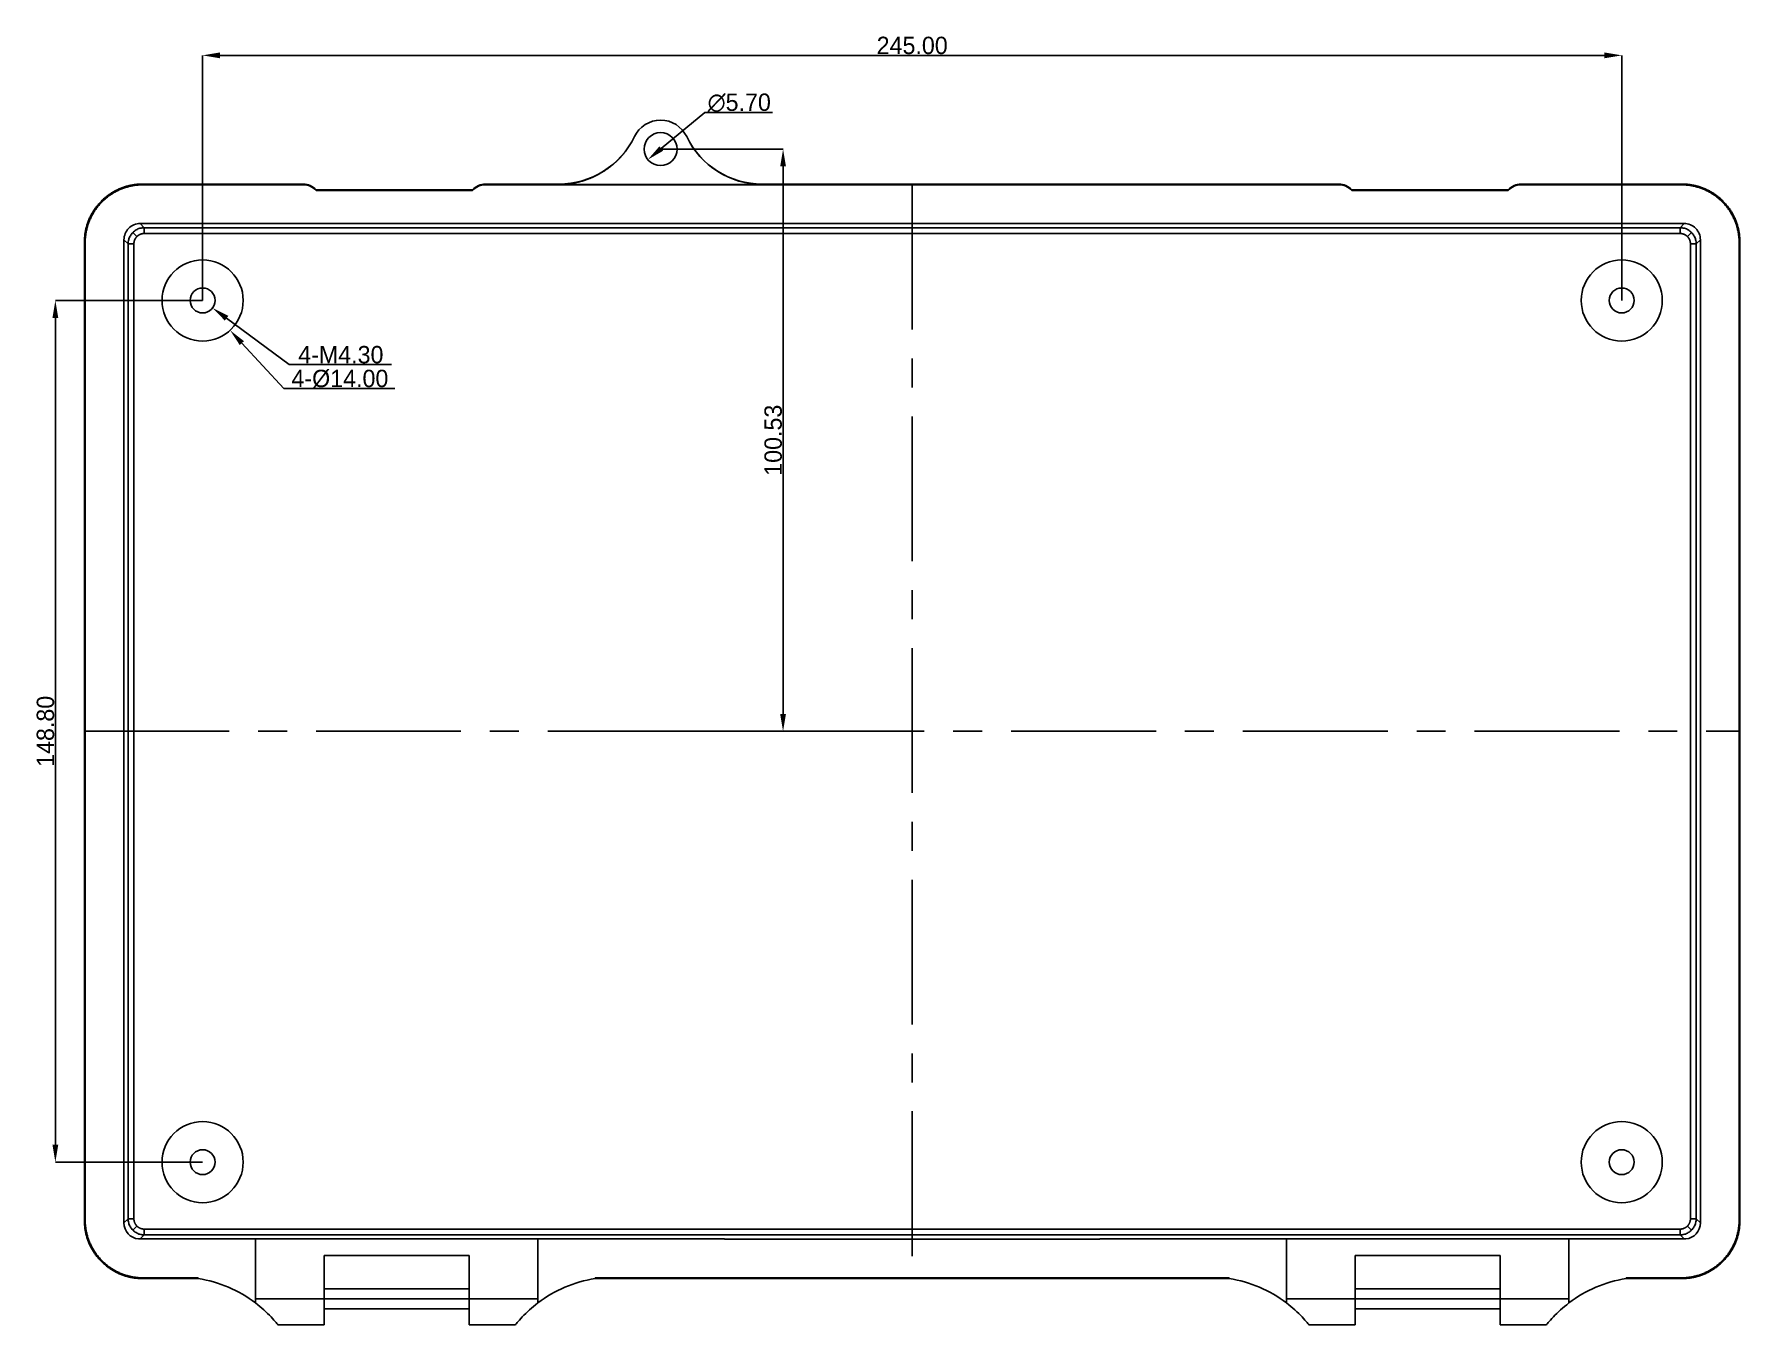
# Model space of a CAD drawing. Header units: inches. Extents: x 231 to 1236, y 43 to 508.
# Drawn here: x 237.1 to 531.6, y 49.1 to 272 of the extents above; entities that cross this region are included whole.
import ezdxf

# ---------------------------------------------------------------- set-up
doc = ezdxf.new("R2010")
doc.units = ezdxf.units.IN
doc.header["$MEASUREMENT"] = 0
doc.linetypes.add('CENTER', pattern=[2, 1.25, -0.25, 0.25, -0.25])
for name, color, linetype in [('1', 7, 'Continuous'), ('图层1', 10, 'CENTER'), ('尺寸线', 80, 'Continuous')]:
    doc.layers.add(name, color=color, linetype=linetype)
doc.dimstyles.get("Standard").update_dxf_attribs({"dimtxt": 3, "dimasz": 3, "dimexe": 0, "dimexo": 0, "dimgap": 0.2, "dimtad": 1, "dimtoh": 1, "dimzin": 0, "dimdsep": 46, "dimtxsty": 'Standard', "dimcen": 0, "dimadec": 0, "dimazin": 0, "dimtfac": 1, "dimtofl": 0, "dimtmove": 0, "dimatfit": 3, "dimfxl": 1, "dimtolj": 1, "dimtzin": 0, "dimarcsym": 2})

# ---------------------------------------------------------------- blocks, each defined once
blk = doc.blocks.new('*D26')
at = {"layer": 'Defpoints', "color": 0}
for p in [(511.21, 268.37), (266.21, 226.04), (511.21, 226.04)]:
    blk.add_point(p, dxfattribs=at)
at = {"layer": '尺寸线', "color": 0, "lineweight": -2}
for p, q in [((266.21, 226.04), (266.21, 268.37)), ((269.21, 268.37), (508.21, 268.37)), ((511.21, 226.04), (511.21, 268.37))]:
    blk.add_line(p, q, dxfattribs=at)
at = {"layer": '尺寸线', "color": 0}
for points in [[(269.21, 268.87), (269.21, 267.87), (266.21, 268.37)], [(508.21, 268.87), (508.21, 267.87), (511.21, 268.37)]]:
    blk.add_solid(points, dxfattribs=at)
at = {"layer": '尺寸线', "color": 0, "insert": (388.71, 270.07), "char_height": 3, "attachment_point": 5}
blk.add_mtext('\\A1;245.00', dxfattribs=at)
blk = doc.blocks.new('*D27')
at = {"layer": 'Defpoints', "color": 0}
for p in [(266.21, 226.04), (240.78, 77.24), (266.21, 77.24)]:
    blk.add_point(p, dxfattribs=at)
at = {"layer": '尺寸线', "color": 0, "lineweight": -2}
for p, q in [((266.21, 226.04), (240.78, 226.04)), ((240.78, 223.04), (240.78, 80.24)), ((266.21, 77.24), (240.78, 77.24))]:
    blk.add_line(p, q, dxfattribs=at)
at = {"layer": '尺寸线', "color": 0}
for points in [[(240.28, 223.04), (241.28, 223.04), (240.78, 226.04)], [(240.28, 80.24), (241.28, 80.24), (240.78, 77.24)]]:
    blk.add_solid(points, dxfattribs=at)
at = {"layer": '尺寸线', "color": 0, "insert": (239.08, 151.64), "char_height": 3, "attachment_point": 5, "rotation": 90}
blk.add_mtext('\\A1;148.80', dxfattribs=at)
blk = doc.blocks.new('*D54')
at = {"layer": 'Defpoints', "color": 0}
for p in [(264.48, 227.33), (267.93, 224.76)]:
    blk.add_point(p, dxfattribs=at)
at = {"layer": '尺寸线', "color": 0, "lineweight": -2}
for p, q in [((281.12, 214.97), (270.34, 222.98)), ((298.82, 214.97), (281.12, 214.97))]:
    blk.add_line(p, q, dxfattribs=at)
at = {"layer": '尺寸线', "color": 0}
blk.add_solid([(270.64, 223.38), (270.04, 222.57), (267.93, 224.76)], dxfattribs=at)
at = {"layer": '尺寸线', "color": 0, "insert": (290.07, 216.67), "char_height": 3, "attachment_point": 5}
blk.add_mtext('\\A1;4-M4.30', dxfattribs=at)
blk = doc.blocks.new('*D55')
at = {"layer": 'Defpoints', "color": 0}
for p in [(261.47, 231.2), (270.95, 220.89)]:
    blk.add_point(p, dxfattribs=at)
at = {"layer": '尺寸线', "color": 0, "lineweight": -2}
for p, q in [((280.21, 210.82), (272.98, 218.69)), ((299.41, 210.82), (280.21, 210.82))]:
    blk.add_line(p, q, dxfattribs=at)
at = {"layer": '尺寸线', "color": 0}
blk.add_solid([(273.34, 219.02), (272.61, 218.35), (270.95, 220.89)], dxfattribs=at)
at = {"layer": '尺寸线', "color": 0, "insert": (289.91, 212.52), "char_height": 3, "attachment_point": 5}
blk.add_mtext('\\A1;4-%%c14.00', dxfattribs=at)
blk = doc.blocks.new('*D56')
at = {"layer": 'Defpoints', "color": 0}
for p in [(347.47, 253.99), (343.07, 250.36)]:
    blk.add_point(p, dxfattribs=at)
at = {"layer": '尺寸线', "color": 0, "lineweight": -2}
for p, q in [((352.9, 258.48), (345.39, 252.27)), ((364.6, 258.48), (352.9, 258.48))]:
    blk.add_line(p, q, dxfattribs=at)
at = {"layer": '尺寸线', "color": 0}
blk.add_solid([(345.07, 252.66), (345.71, 251.89), (343.07, 250.36)], dxfattribs=at)
at = {"layer": '尺寸线', "color": 0, "insert": (358.85, 260.18), "char_height": 3, "attachment_point": 5}
blk.add_mtext('\\A1;∅5.70', dxfattribs=at)
blk = doc.blocks.new('*D61')
at = {"layer": 'Defpoints', "color": 0}
for p in [(345.27, 252.18), (345.27, 151.64), (366.42, 151.64)]:
    blk.add_point(p, dxfattribs=at)
at = {"layer": '尺寸线', "color": 0, "lineweight": -2}
for p, q in [((345.27, 252.18), (366.42, 252.18)), ((366.42, 249.18), (366.42, 154.64)), ((345.27, 151.64), (366.42, 151.64))]:
    blk.add_line(p, q, dxfattribs=at)
at = {"layer": '尺寸线', "color": 0}
for points in [[(365.92, 249.18), (366.92, 249.18), (366.42, 252.18)], [(365.92, 154.64), (366.92, 154.64), (366.42, 151.64)]]:
    blk.add_solid(points, dxfattribs=at)
at = {"layer": '尺寸线', "color": 0, "insert": (364.72, 201.91), "char_height": 3, "attachment_point": 5, "rotation": 90}
blk.add_mtext('\\A1;100.53', dxfattribs=at)

msp = doc.modelspace()

# ---------------------------------------------------------------- linework, layer by layer
at = {"layer": '1', "color": 0}
for p, q in [((255.804, 246.144), (255.927, 246.022)), ((255.804, 246.144), (283.57, 246.144)), ((283.57, 246.022), (255.927, 246.022)), ((283.57, 246.022), (283.57, 246.144)), ((285.806, 245.144), (285.806, 245.022)), ((312.806, 245.144), (285.806, 245.144)), ((285.806, 245.022), (312.806, 245.022)), ((312.806, 245.022), (312.806, 245.144)), ((315.042, 246.144), (315.042, 246.022)), ((315.042, 246.144), (327.703, 246.144)), ((462.37, 246.022), (315.042, 246.022)), ((327.675, 246.086), (362.867, 246.086)), ((362.839, 246.144), (462.37, 246.144)), ((462.37, 246.022), (462.37, 246.144)), ((464.606, 245.144), (464.606, 245.022)), ((491.606, 245.144), (464.606, 245.144)), ((464.606, 245.022), (491.606, 245.022)), ((491.606, 245.022), (491.606, 245.144)), ((493.842, 246.144), (493.842, 246.022)), ((493.842, 246.144), (521.607, 246.144)), ((521.485, 246.022), (493.842, 246.022)), ((521.485, 246.022), (521.607, 246.144)), ((255.428, 239.322), (256.142, 238.608)), ((521.984, 239.322), (255.428, 239.322)), ((256.142, 238.608), (521.27, 238.608)), ((256.142, 238.608), (256.142, 237.608)), ((521.27, 238.608), (521.984, 239.322)), ((521.27, 238.608), (521.27, 237.608)), ((245.928, 236.024), (245.806, 236.146)), ((245.806, 67.143), (245.806, 236.146)), ((245.928, 236.024), (245.928, 67.265)), ((253.342, 235.808), (252.628, 236.522)), ((252.628, 236.522), (252.628, 66.767)), ((253.342, 67.481), (253.342, 235.808)), ((254.342, 235.808), (253.342, 235.808)), ((254.162, 237.788), (254.87, 237.081)), ((254.342, 235.808), (254.342, 67.481)), ((521.27, 237.608), (256.142, 237.608)), ((523.249, 237.788), (522.542, 237.081)), ((523.069, 67.481), (523.069, 235.808)), ((524.069, 235.808), (523.069, 235.808)), ((524.784, 236.522), (524.069, 235.808)), ((524.069, 235.808), (524.069, 67.481)), ((524.784, 66.767), (524.784, 236.522)), ((531.606, 236.146), (531.484, 236.024)), ((531.484, 67.265), (531.484, 236.024)), ((531.606, 236.146), (531.606, 67.143)), ((245.806, 67.143), (245.928, 67.265)), ((252.628, 66.767), (253.342, 67.481)), ((254.342, 67.481), (253.342, 67.481)), ((254.162, 65.501), (254.87, 66.208)), ((256.142, 65.681), (521.27, 65.681)), ((256.142, 65.681), (256.142, 64.681)), ((521.27, 65.681), (521.27, 64.681)), ((523.249, 65.501), (522.542, 66.208)), ((524.069, 67.481), (523.069, 67.481)), ((524.069, 67.481), (524.784, 66.767)), ((531.484, 67.265), (531.606, 67.143)), ((256.142, 64.681), (255.442, 63.981)), ((255.442, 63.981), (275.332, 63.981)), ((521.27, 64.681), (256.142, 64.681)), ((275.332, 63.981), (324.08, 63.981)), ((275.332, 53.644), (275.332, 63.981)), ((356.322, 63.981), (324.08, 63.981)), ((324.08, 63.981), (324.08, 53.644)), ((356.322, 63.981), (356.322, 63.967)), ((356.322, 63.967), (421.09, 63.967)), ((453.332, 63.981), (421.09, 63.981)), ((421.09, 63.967), (421.09, 63.981)), ((502.08, 63.981), (453.332, 63.981)), ((453.332, 53.644), (453.332, 63.981)), ((521.97, 63.981), (502.08, 63.981)), ((502.08, 63.981), (502.08, 53.644)), ((521.97, 63.981), (521.27, 64.681)), ((312.206, 61.11), (287.206, 61.11)), ((287.206, 61.11), (287.206, 53.644)), ((312.206, 53.644), (312.206, 61.11)), ((465.206, 61.11), (490.206, 61.11)), ((465.206, 53.644), (465.206, 61.11)), ((490.206, 61.11), (490.206, 53.644)), ((255.927, 57.267), (255.804, 57.144)), ((265.456, 57.144), (255.804, 57.144)), ((255.927, 57.267), (265.456, 57.267)), ((265.456, 57.144), (265.456, 57.267)), ((333.956, 57.267), (443.456, 57.267)), ((333.956, 57.267), (333.956, 57.144)), ((443.456, 57.144), (333.956, 57.144)), ((443.456, 57.144), (443.456, 57.267)), ((511.956, 57.267), (521.485, 57.267)), ((511.956, 57.267), (511.956, 57.144)), ((521.607, 57.144), (511.956, 57.144)), ((521.607, 57.144), (521.485, 57.267)), ((275.332, 53.644), (287.206, 53.644)), ((275.332, 52.927), (275.332, 53.644)), ((312.206, 55.394), (287.206, 55.394)), ((287.206, 53.644), (287.206, 49.144)), ((312.206, 53.644), (287.206, 53.644)), ((312.206, 49.144), (312.206, 53.644)), ((312.206, 53.644), (324.08, 53.644)), ((324.08, 53.644), (324.08, 52.927)), ((453.332, 53.644), (465.206, 53.644)), ((453.332, 52.927), (453.332, 53.644)), ((490.206, 55.394), (465.206, 55.394)), ((465.206, 53.644), (490.206, 53.644)), ((465.206, 53.644), (465.206, 49.144)), ((490.206, 49.144), (490.206, 53.644)), ((490.206, 53.644), (502.08, 53.644)), ((502.08, 53.644), (502.08, 52.927)), ((287.206, 51.894), (312.206, 51.894)), ((465.206, 51.894), (490.206, 51.894)), ((279.206, 49.144), (287.206, 49.144)), ((312.206, 49.144), (320.206, 49.144)), ((457.206, 49.144), (465.206, 49.144)), ((490.206, 49.144), (498.206, 49.144))]:
    msp.add_line(p, q, dxfattribs=at)
for centre, radius, start, end in [((345.271, 252.179), 5, 90, 154.45374), ((345.271, 252.179), 5, 25.54626, 90), ((283.57, 243.022), 3, 41.80456, 89.99925), ((315.042, 243.022), 3, 90, 138.19468), ((462.37, 243.022), 3, 41.80456, 89.99925), ((493.842, 243.022), 3, 90, 138.19468), ((266.206, 226.044), 7, 0, 180), ((511.206, 226.044), 7, 0, 180), ((266.206, 226.044), 2.15, 0, 180), ((511.206, 226.044), 2.15, 0, 180), ((266.206, 226.044), 7, 180, 0), ((266.206, 226.044), 2.15, 180, 0), ((511.206, 226.044), 7, 180, 0), ((511.206, 226.044), 2.15, 180, 0), ((266.206, 77.244), 7, 0, 180), ((511.206, 77.244), 7, 0, 180), ((266.206, 77.244), 7, 180, 0), ((266.206, 77.244), 2.15, 0, 180), ((266.206, 77.244), 2.15, 180, 0), ((511.206, 77.244), 7, 180, 0), ((511.206, 77.244), 2.15, 0, 180), ((511.206, 77.244), 2.15, 180, 0)]:
    msp.add_arc(centre, radius, start, end, dxfattribs=at)
at = {"layer": '1', "color": 0, "extrusion": (0, 0, -1)}
for centre, radius, start, end in [((-345.271, 252.179), 2.85, 0, 180), ((-345.271, 252.179), 2.85, 180, 0), ((-283.57, 243.145), 3, 90, 138.19468), ((-315.042, 243.145), 3, 41.80456, 89.99925), ((-462.37, 243.145), 3, 90, 138.19468), ((-493.842, 243.145), 3, 41.80456, 89.99925), ((-255.428, 236.522), 2.8, 0, 90.00114), ((-521.984, 236.522), 2.8, 90, 180.00114), ((-255.428, 66.767), 2.8, 275.72395, 0.00062), ((-521.984, 66.767), 2.8, 180, 264.27667), ((-262.016, 35.415), 22, 98.99657, 127.2494), ((-337.396, 35.415), 22, 52.7506, 81.00343), ((-440.016, 35.415), 22, 98.99657, 127.2494), ((-515.396, 35.415), 22, 52.7506, 81.00343)]:
    msp.add_arc(centre, radius, start, end, dxfattribs=at)
at = {"layer": '1', "color": 0}
for centre, major_axis, ratio, start_param, end_param in [((327.705, 260.647), (6.294, 13.066), 0.999812, 3.5904206, 4.7121267), ((362.837, 260.646), (6.254, -13.085), 0.999814, 4.7156707, 5.8373786)]:
    msp.add_ellipse(centre, major_axis=major_axis, ratio=ratio, start_param=start_param, end_param=end_param, dxfattribs=at)
at = {"layer": '1', "color": 0, "extrusion": (0, 0, -1)}
msp.add_ellipse((362.865, 260.588), major_axis=(6.254, -13.085), ratio=0.999814, start_param=0.4457965, end_param=1.5708092, dxfattribs=at)
at = {"layer": '1', "color": 0}
for points, degree, knots in [([(340.76, 254.336), (340.319, 253.414), (339.754, 252.563), (339.189, 251.713), (338.51, 250.949), (337.831, 250.187), (337.052, 249.526), (336.273, 248.866), (335.409, 248.321), (334.545, 247.776), (333.613, 247.358), (332.682, 246.94), (331.7, 246.656), (330.719, 246.373), (329.708, 246.229), (328.697, 246.086), (327.675, 246.086)], 2, [0, 0, 0, 0.125, 0.125, 0.25, 0.25, 0.375, 0.375, 0.5, 0.5, 0.625, 0.625, 0.75, 0.75, 0.875, 0.875, 1, 1, 1]), ([(254.162, 237.788), (254.341, 237.941), (254.705, 238.254), (255.393, 238.547), (255.89, 238.588), (256.142, 238.608)], 3, [0, 0, 0, 0, 0.3212277, 0.6545634, 1, 1, 1, 1]), ([(521.27, 238.608), (521.522, 238.588), (522.019, 238.547), (522.707, 238.254), (523.071, 237.941), (523.249, 237.788)], 3, [0, 0, 0, 0, 0.3454366, 0.6787723, 1, 1, 1, 1]), ([(253.342, 235.808), (253.363, 236.061), (253.403, 236.557), (253.696, 237.245), (254.009, 237.609), (254.162, 237.788)], 3, [0, 0, 0, 0, 0.3454327, 0.6787683, 1, 1, 1, 1]), ([(254.87, 237.081), (254.745, 236.956), (254.648, 236.811), (254.548, 236.663), (254.479, 236.497), (254.411, 236.332), (254.376, 236.156), (254.342, 235.984), (254.342, 235.808)], 2, [0, 0, 0, 0.25, 0.25, 0.5, 0.5, 0.75, 0.75, 1, 1, 1]), ([(256.142, 237.608), (255.966, 237.608), (255.794, 237.574), (255.619, 237.54), (255.453, 237.471), (255.289, 237.403), (255.139, 237.303), (254.994, 237.205), (254.87, 237.081)], 2, [0, 0, 0, 0.25, 0.25, 0.5, 0.5, 0.75, 0.75, 1, 1, 1]), ([(522.542, 237.081), (522.418, 237.205), (522.272, 237.303), (522.124, 237.402), (521.958, 237.471), (521.793, 237.539), (521.617, 237.574), (521.446, 237.608), (521.27, 237.608)], 2, [0, 0, 0, 0.25, 0.25, 0.5, 0.5, 0.75, 0.75, 1, 1, 1]), ([(523.069, 235.808), (523.069, 235.984), (523.036, 236.156), (523.001, 236.331), (522.932, 236.497), (522.864, 236.662), (522.764, 236.811), (522.667, 236.956), (522.542, 237.081)], 2, [0, 0, 0, 0.25, 0.25, 0.5, 0.5, 0.75, 0.75, 1, 1, 1]), ([(523.249, 237.788), (523.403, 237.609), (523.716, 237.245), (524.009, 236.557), (524.049, 236.061), (524.069, 235.808)], 3, [0, 0, 0, 0, 0.3212278, 0.6545634, 1, 1, 1, 1]), ([(254.162, 65.501), (254.009, 65.68), (253.696, 66.044), (253.403, 66.731), (253.363, 67.228), (253.342, 67.481)], 3, [0, 0, 0, 0, 0.3212277, 0.6545634, 1, 1, 1, 1]), ([(256.142, 64.681), (255.89, 64.701), (255.393, 64.742), (254.705, 65.035), (254.341, 65.347), (254.162, 65.501)], 3, [0, 0, 0, 0, 0.3454367, 0.6787723, 1, 1, 1, 1]), ([(254.342, 67.481), (254.342, 67.305), (254.376, 67.133), (254.411, 66.958), (254.479, 66.792), (254.548, 66.627), (254.648, 66.478), (254.745, 66.333), (254.87, 66.208)], 2, [0, 0, 0, 0.25, 0.25, 0.5, 0.5, 0.75, 0.75, 1, 1, 1]), ([(254.87, 66.208), (254.994, 66.084), (255.139, 65.986), (255.288, 65.887), (255.453, 65.818), (255.618, 65.75), (255.794, 65.715), (255.966, 65.681), (256.142, 65.681)], 2, [0, 0, 0, 0.25, 0.25, 0.5, 0.5, 0.75, 0.75, 1, 1, 1]), ([(521.27, 65.681), (521.445, 65.681), (521.617, 65.715), (521.792, 65.749), (521.958, 65.818), (522.123, 65.886), (522.272, 65.986), (522.418, 66.083), (522.542, 66.208)], 2, [0, 0, 0, 0.25, 0.25, 0.5, 0.5, 0.75, 0.75, 1, 1, 1]), ([(523.249, 65.501), (523.071, 65.347), (522.707, 65.035), (522.019, 64.742), (521.522, 64.701), (521.27, 64.681)], 3, [0, 0, 0, 0, 0.3212278, 0.6545634, 1, 1, 1, 1]), ([(522.542, 66.208), (522.667, 66.332), (522.764, 66.478), (522.864, 66.626), (522.932, 66.792), (523.001, 66.957), (523.036, 67.133), (523.069, 67.304), (523.069, 67.481)], 2, [0, 0, 0, 0.25, 0.25, 0.5, 0.5, 0.75, 0.75, 1, 1, 1]), ([(524.069, 67.481), (524.049, 67.228), (524.009, 66.731), (523.716, 66.044), (523.403, 65.68), (523.249, 65.501)], 3, [0, 0, 0, 0, 0.3454366, 0.6787723, 1, 1, 1, 1]), ([(279.207, 49.143), (279.205, 49.146), (278.741, 49.747), (277.288, 51.286), (276.353, 52.15), (275.332, 52.927)], 3, [0, 0, 0, 0, 0.5, 0.5, 1, 1, 1, 1]), ([(324.08, 52.927), (323.058, 52.15), (322.122, 51.284), (320.68, 49.757), (320.203, 49.141), (320.207, 49.146)], 3, [0, 0, 0, 0, 0.5, 0.5, 1, 1, 1, 1]), ([(457.207, 49.143), (457.205, 49.146), (456.741, 49.747), (455.288, 51.286), (454.353, 52.15), (453.332, 52.927)], 3, [0, 0, 0, 0, 0.5, 0.5, 1, 1, 1, 1]), ([(502.08, 52.927), (501.058, 52.15), (500.122, 51.284), (498.68, 49.757), (498.203, 49.141), (498.207, 49.146)], 3, [0, 0, 0, 0, 0.5, 0.5, 1, 1, 1, 1])]:
    msp.add_open_spline(points, degree=degree, knots=knots, dxfattribs=at)
for points, weights in [([(255.804, 246.144), (249.947, 246.144), (245.806, 242.003), (245.806, 236.146)], [1, 0.804809640383, 0.804809640383, 1]), ([(255.927, 246.022), (250.069, 246.022), (245.928, 241.881), (245.928, 236.024)], [1, 0.804809640383, 0.804809640383, 1]), ([(531.484, 236.024), (531.484, 241.881), (527.343, 246.022), (521.485, 246.022)], [1, 0.804809640383, 0.804809640383, 1]), ([(531.606, 236.146), (531.606, 242.003), (527.465, 246.144), (521.607, 246.144)], [1, 0.804809640383, 0.804809640383, 1]), ([(245.806, 67.143), (245.806, 61.286), (249.947, 57.144), (255.804, 57.144)], [1, 0.804809640383, 0.804809640383, 1]), ([(245.928, 67.265), (245.928, 61.408), (250.069, 57.267), (255.927, 57.267)], [1, 0.804809640383, 0.804809640383, 1]), ([(521.485, 57.267), (527.343, 57.267), (531.484, 61.408), (531.484, 67.265)], [1, 0.804809640383, 0.804809640383, 1]), ([(521.607, 57.144), (527.465, 57.144), (531.606, 61.286), (531.606, 67.143)], [1, 0.804809640383, 0.804809640383, 1]), ([(255.442, 63.981), (255.349, 63.981), (255.251, 63.981), (255.149, 63.981)], [1, 0.999168378888, 0.999168378888, 1]), ([(522.263, 63.981), (522.161, 63.981), (522.063, 63.981), (521.97, 63.981)], [1, 0.999168378888, 0.999168378888, 1])]:
    msp.add_rational_spline(points, weights, degree=3, dxfattribs=at)
for points in [[(327.675, 246.086), (327.703, 246.144)], [(362.839, 246.144), (362.867, 246.086)]]:
    msp.add_open_spline(points, degree=1, dxfattribs=at)
at = {"layer": '图层1', "ltscale": 20}
for p, q in [((388.706, 246.022), (388.706, 57.267)), ((245.806, 151.644), (531.606, 151.644))]:
    msp.add_line(p, q, dxfattribs=at)

# ---------------------------------------------------------------- dimensions: what is measured, and where the dimension line sits
at = {"layer": '尺寸线'}
dim = msp.add_linear_dim(base=(511.206, 268.372), p1=(266.206, 226.044), p2=(511.206, 226.044), dimstyle='Standard', dxfattribs=at)
dim.commit()
dim.dimension.update_dxf_attribs({"geometry": '*D26', "text_midpoint": (388.706, 270.072)})
for p1, p2, override, picture, middle in [((347.468, 253.995), (343.074, 250.364), {"dimtmove": 1}, '*D56', (352.896, 258.479)), ((261.466, 231.196), (270.945, 220.893), {"dimpost": '4-%%c<>'}, '*D55', (289.913, 210.819)), ((264.479, 227.326), (267.932, 224.763), {"dimpost": '4-M<>'}, '*D54', (290.072, 214.973))]:
    dim = msp.add_diameter_dim_2p(p1=p1, p2=p2, dimstyle='Standard', override=override, dxfattribs=at)
    dim.commit()
    dim.dimension.update_dxf_attribs({"geometry": picture, "text_midpoint": middle, "dimtype": 163})
dim = msp.add_linear_dim(base=(366.4185, 151.6444), p1=(345.271, 252.1793), p2=(345.271, 151.6444), angle=90, dimstyle='Standard', dxfattribs=at)
dim.commit()
dim.dimension.update_dxf_attribs({"geometry": '*D61', "text_midpoint": (364.7185, 201.9119)})
dim = msp.add_linear_dim(base=(240.784, 77.244), p1=(266.206, 226.044), p2=(266.206, 77.244), angle=90, dimstyle='Standard', dxfattribs=at)
dim.commit()
dim.dimension.update_dxf_attribs({"geometry": '*D27', "text_midpoint": (240.784, 151.644), "dimtype": 160})

doc.saveas('drawing.dxf')
